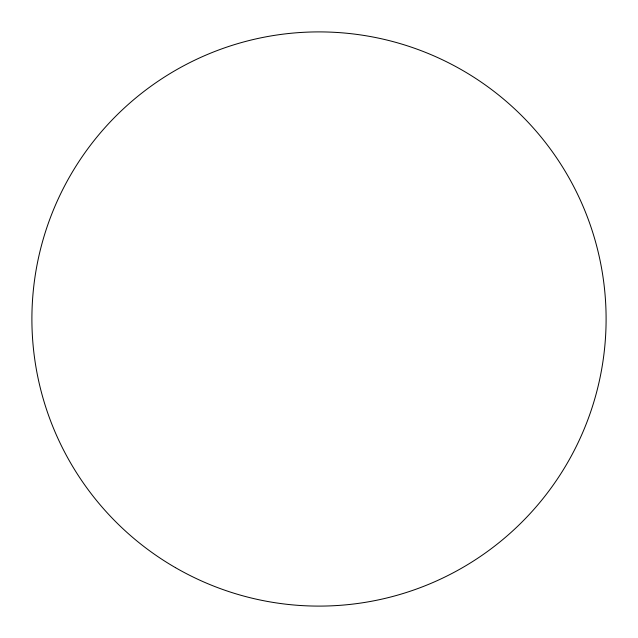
<?xml version="1.0" encoding="UTF-8"?>
<svg xmlns="http://www.w3.org/2000/svg" width="638" height="638" viewBox="0 0 638 638"><rect width="100%" height="100%" fill="white"/><g stroke="black" fill="none" stroke-linecap="round" stroke-linejoin="round"><path stroke-width="0.96" d="M175.45 567.637A287.1 287.1 0 0 0 606.1 319A287.1 287.1 0 0 0 175.45 70.363A287.1 287.1 0 0 0 175.45 567.637"/></g></svg>
